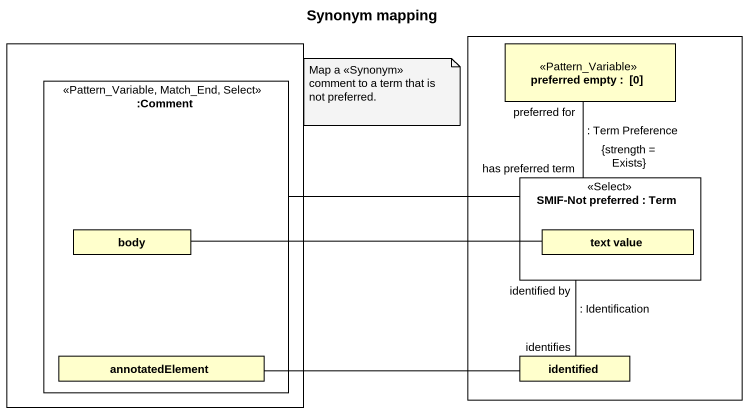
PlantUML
@startuml
title Synonym mapping
rectangle " " as rectangle1 {
  rectangle ":Comment" as Comment <<Pattern_Variable, Match_End, Select>> {
    rectangle body
    rectangle annotatedElement
  }
}
rectangle " " as rectangle2 {
  rectangle "preferred empty :  [0]" as preferred_empty <<Pattern_Variable>>
  rectangle "SMIF-Not preferred : Term" as SMIF_Not_preferred <<Select>> {
    rectangle "text value" as text_value
  }
  rectangle identified
}
Comment -right- SMIF_Not_preferred
SMIF_Not_preferred "has preferred term" -up- "preferred for" preferred_empty : : Term Preference\n{strength = Exists}
body -right- text_value
annotatedElement -right- identified
identified "identifies" -up- "identified by" SMIF_Not_preferred : : Identification
note as N1
  Map a <<Synonym>> comment to a term that is not preferred.
end note
@enduml
